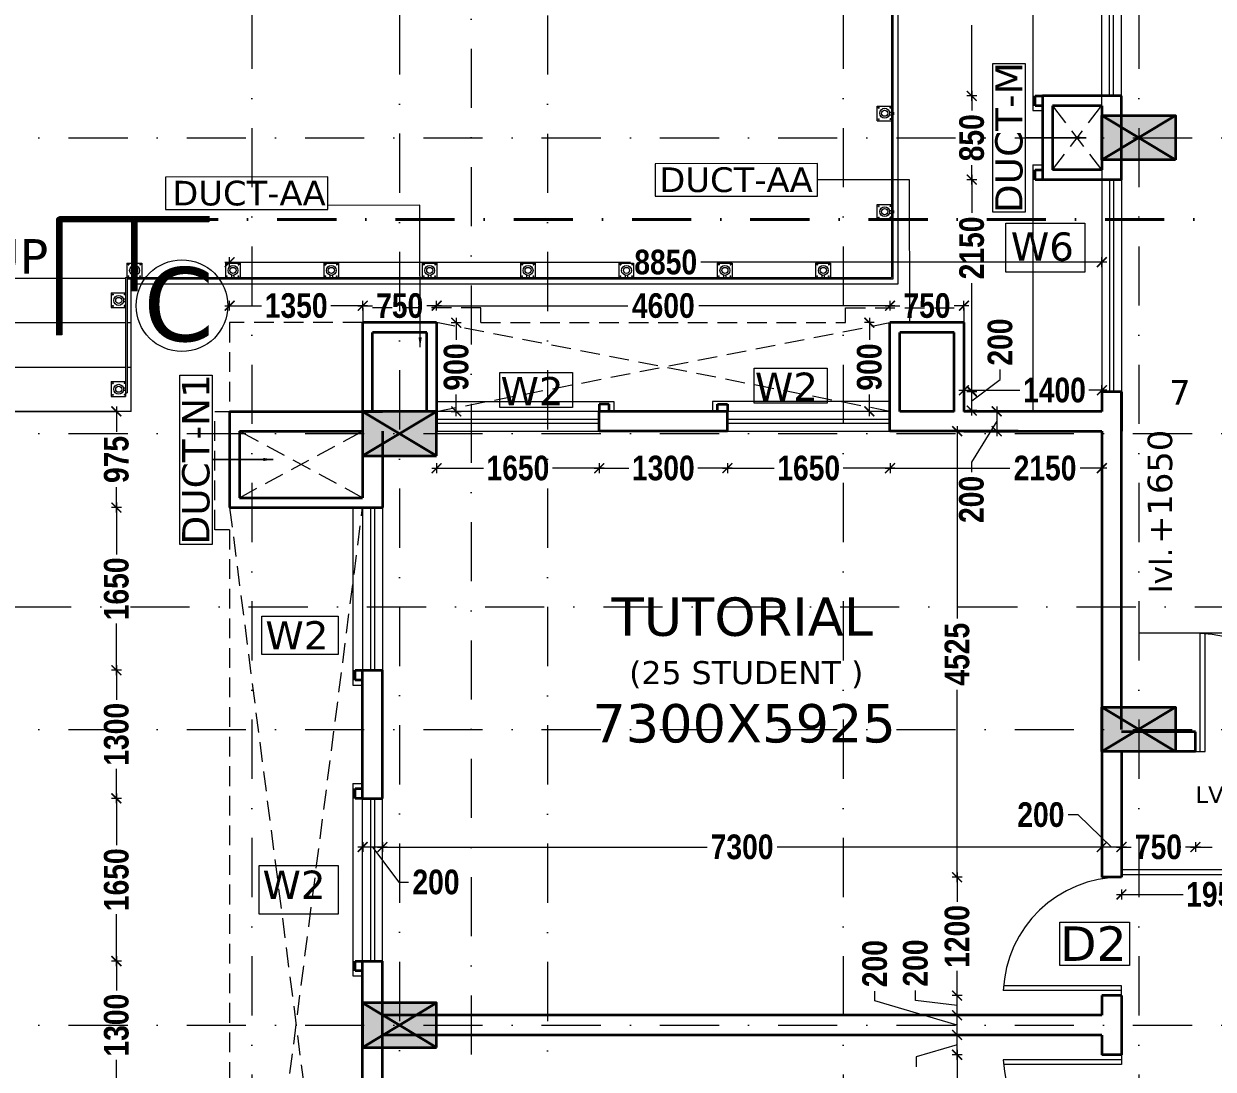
# Model space of a CAD drawing. Header units: millimetres. Extents: x -3092162 to 4513894, y -12317808 to 1849994.
# Drawn here: x -449828 to -437758, y -5850978 to -5840375 of the extents above; entities that cross this region are included whole.
import ezdxf

# ---------------------------------------------------------------- set-up
doc = ezdxf.new("R2010")
doc.units = ezdxf.units.MM
doc.header["$LTSCALE"] = 2
doc.header["$MEASUREMENT"] = 0
for name, pattern in [('DASHDOT', [1, 0.5, -0.25, 0, -0.25]), ('DASHED2', [0.375, 0.25, -0.125]), ('HIDDEN', [0.375, 0.25, -0.125])]:
    doc.linetypes.add(name, pattern=pattern)
for name, color, linetype, lineweight, true_color in [('AEROW', 7, 'Continuous', 15, 0x0d0d0d), ('DOT', 7, 'DASHED2', 0, 0x89067c), ('duct text', 7, 'Continuous', 5, 0x30182a)]:
    doc.layers.add(name, color=color, linetype=linetype, lineweight=lineweight, true_color=true_color)
for name, color, linetype, lineweight in [('coloumn', 10, 'Continuous', 35), ('D DIM', 250, 'Continuous', 9), ('D2', 10, 'Continuous', 5), ('DETAIL', 240, 'Continuous', 9), ('DIM', 27, 'Continuous', 5), ('DOOR', 27, 'Continuous', 5), ('DUCT', 37, 'Continuous', 35), ('glass', 5, 'Continuous', 15), ('GRID', 251, 'DASHDOT', 5), ('PROJ', 251, 'HIDDEN', 5), ('RAILING', 47, 'Continuous', 13), ('RAMP', 253, 'Continuous', 9), ('SILL', 74, 'Continuous', 9), ('STAIR', 252, 'Continuous', 9), ('Step', 251, 'Continuous', 9), ('TEXT', 7, 'Continuous', 13), ('VENTI', 162, 'Continuous', 5), ('W2', 162, 'Continuous', 5), ('W6', 162, 'Continuous', 5), ('WAll', 250, 'Continuous', 35), ('WIN', 5, 'Continuous', 15)]:
    doc.layers.add(name, color=color, linetype=linetype, lineweight=lineweight)
doc.styles.add('door', font='arial.ttf', dxfattribs={"height": 70})
doc.styles.add('INNER DIM', font='ARIALNB.TTF', dxfattribs={"height": 250})
doc.styles.add('style2', font='verdana.ttf')
doc.dimstyles.new('DOOR', dxfattribs={"dimtxt": 100, "dimasz": 100, "dimexe": 25, "dimexo": 50, "dimgap": 25, "dimtad": 0, "dimtih": 1, "dimtoh": 1, "dimdec": 0, "dimzin": 3, "dimdsep": 46, "dimtxsty": 'door', "dimblk": 'OBLIQUE', "dimcen": 200, "dimclrd": 256, "dimclre": 256, "dimclrt": 256, "dimadec": 0, "dimazin": 0, "dimtfac": 1, "dimtdec": 0, "dimtofl": 0, "dimtmove": 2, "dimatfit": 3, "dimfxl": 300, "dimfxlon": 1, "dimfrac": 1, "dimtolj": 1, "dimtzin": 0, "dimlwd": -1, "dimlwe": -1, "dimarcsym": 0})
doc.dimstyles.new('external final', dxfattribs={"dimscale": 0, "dimtxt": 250, "dimasz": 100, "dimexe": 50, "dimexo": 50, "dimgap": 50, "dimtad": 0, "dimdec": 0, "dimzin": 0, "dimdsep": 46, "dimtxsty": 'INNER DIM', "dimblk": 'ARCHTICK', "dimcen": 100, "dimdle": 50, "dimclrd": 256, "dimclre": 256, "dimclrt": 256, "dimadec": 0, "dimazin": 0, "dimtfac": 1, "dimtdec": 0, "dimtix": 1, "dimtmove": 1, "dimatfit": 3, "dimfxl": 50, "dimfxlon": 1, "dimtolj": 1, "dimtzin": 0, "dimlwd": -1, "dimlwe": -1, "dimarcsym": 1})

# ---------------------------------------------------------------- blocks, each defined once
blk = doc.blocks.new('_ArchTick')
at = {"color": 0, "linetype": 'ByBlock', "const_width": 0.15}
blk.add_lwpolyline([(-0.5, -0.5), (0.5, 0.5)], dxfattribs=at)
blk = doc.blocks.new('_Oblique')
at = {"color": 0, "linetype": 'ByBlock', "lineweight": -2}
blk.add_line((-0.5, -0.5), (0.5, 0.5), dxfattribs=at)

msp = doc.modelspace()

# ---------------------------------------------------------------- hatches: boundary and pattern name
at = {"layer": 'coloumn', "ltscale": 100}
for points in [[(-438139.7, -5841756.2), (-438139.7, -5841306.2), (-438889.7, -5841306.2), (-438889.7, -5841756.2)], [(-446389.7, -5844756.2), (-446389.7, -5844306.2), (-445639.7, -5844306.2), (-445639.7, -5844756.2)], [(-438139.7, -5847756.2), (-438139.7, -5847306.2), (-438889.7, -5847306.2), (-438889.7, -5847756.2)], [(-446389.7, -5850756.2), (-446389.7, -5850306.2), (-445639.7, -5850306.2), (-445639.7, -5850756.2)]]:
    msp.add_hatch(color=256, dxfattribs=at).paths.add_polyline_path(points)

# ---------------------------------------------------------------- linework, layer by layer
for p, q in [((-438889.7, -5841756.2), (-438889.7, -5841306.2)), ((-438889.7, -5841306.2), (-438139.7, -5841306.2)), ((-438139.7, -5841306.2), (-438139.7, -5841756.2)), ((-438139.7, -5841756.2), (-438889.7, -5841756.2)), ((-446389.7, -5844306.2), (-446389.7, -5844756.2)), ((-445639.7, -5844306.2), (-446389.7, -5844306.2)), ((-445639.7, -5844756.2), (-445639.7, -5844306.2)), ((-446389.7, -5844756.2), (-445639.7, -5844756.2)), ((-438889.7, -5847756.2), (-438889.7, -5847306.2)), ((-438889.7, -5847306.2), (-438139.7, -5847306.2)), ((-438139.7, -5847306.2), (-438139.7, -5847756.2)), ((-438139.7, -5847756.2), (-438889.7, -5847756.2)), ((-446389.7, -5850306.2), (-446389.7, -5850756.2)), ((-445639.7, -5850306.2), (-446389.7, -5850306.2)), ((-445639.7, -5850756.2), (-445639.7, -5850306.2)), ((-446389.7, -5850756.2), (-445639.7, -5850756.2))]:
    msp.add_line(p, q, dxfattribs=at)
for points in [[(-438139.7, -5841756.2), (-438889.7, -5841306.2), (-438139.7, -5841306.2), (-438889.7, -5841756.2)], [(-446389.7, -5844756.2), (-445639.7, -5844306.2), (-446389.7, -5844306.2), (-445639.7, -5844756.2)], [(-438139.7, -5847756.2), (-438889.7, -5847306.2), (-438139.7, -5847306.2), (-438889.7, -5847756.2)], [(-446389.7, -5850756.2), (-445639.7, -5850306.2), (-446389.7, -5850306.2), (-445639.7, -5850756.2)]]:
    msp.add_lwpolyline(points, dxfattribs=at)
at = {"layer": 'D DIM', "ltscale": 100}
for p, q in [((-440208.4, -5841156.2), (-440208.4, -5840389.2)), ((-440158.4, -5841106.2), (-440258.4, -5841106.2)), ((-440158.4, -5841106.2), (-440258.4, -5841106.2)), ((-440208.4, -5841056.2), (-440208.4, -5841255.2)), ((-440208.4, -5842006.2), (-440208.4, -5841807.2)), ((-440158.4, -5841956.2), (-440258.4, -5841956.2)), ((-440158.4, -5841956.2), (-440258.4, -5841956.2)), ((-440208.4, -5841906.2), (-440208.4, -5842290.6)), ((-447788.9, -5842793.1), (-443669.6, -5842793.1)), ((-447738.9, -5842843.1), (-447738.9, -5842743.1)), ((-438838.9, -5842793.1), (-442958.2, -5842793.1)), ((-438888.9, -5842843.1), (-438888.9, -5842743.1)), ((-440208.4, -5844156.2), (-440208.4, -5843006.6)), ((-447788.9, -5843234.2), (-447413.9, -5843234.2)), ((-447738.9, -5843284.2), (-447738.9, -5843184.2)), ((-446338.5, -5843234.2), (-446713.5, -5843234.2)), ((-446438.5, -5843234.2), (-446289.4, -5843234.2)), ((-446388.5, -5843284.2), (-446388.5, -5843184.2)), ((-446388.5, -5843284.2), (-446388.5, -5843184.2)), ((-445588.5, -5843234.2), (-445737.6, -5843234.2)), ((-445688.5, -5843234.2), (-443697.2, -5843234.2)), ((-445638.5, -5843284.2), (-445638.5, -5843184.2)), ((-445638.5, -5843284.2), (-445638.5, -5843184.2)), ((-440988, -5843234.2), (-442979.3, -5843234.2)), ((-441088, -5843234.2), (-440938.9, -5843234.2)), ((-441038, -5843284.2), (-441038, -5843184.2)), ((-441038, -5843284.2), (-441038, -5843184.2)), ((-440238, -5843234.2), (-440387.1, -5843234.2)), ((-440288, -5843284.2), (-440288, -5843184.2)), ((-445489.9, -5843406.2), (-445389.9, -5843406.2)), ((-445439.9, -5843356.2), (-445439.9, -5843578.8)), ((-441197.4, -5843406.2), (-441297.4, -5843406.2)), ((-441247.4, -5843356.2), (-441247.4, -5843578.8)), ((-439920.9, -5843981.5), (-439920.9, -5843881.5)), ((-440208.4, -5844198.3), (-439920.9, -5843981.5)), ((-440338, -5844091.4), (-439719.6, -5844091.4)), ((-440288, -5844091.4), (-440288, -5844041.4)), ((-440158.4, -5844098.3), (-440258.4, -5844098.3)), ((-440158.4, -5844106.2), (-440258.4, -5844106.2)), ((-440208.4, -5844348.3), (-440208.4, -5844048.3)), ((-438838.5, -5844091.4), (-439019.2, -5844091.4)), ((-438888.5, -5844091.4), (-438888.5, -5844041.4)), ((-445439.9, -5844356.2), (-445439.9, -5844133.6)), ((-441247.4, -5844356.2), (-441247.4, -5844133.6)), ((-448837.8, -5844306.2), (-448937.8, -5844306.2)), ((-448887.8, -5844256.2), (-448887.8, -5844513.7)), ((-445489.9, -5844306.2), (-445389.9, -5844306.2)), ((-441197.4, -5844306.2), (-441297.4, -5844306.2)), ((-440158.4, -5844298.3), (-440258.4, -5844298.3)), ((-439905.2, -5844306.2), (-440005.2, -5844306.2)), ((-439955.2, -5844256.2), (-439955.2, -5844556.2)), ((-440357.2, -5844456.2), (-440357.2, -5846407.1)), ((-439955.2, -5844406.2), (-440211.5, -5844820.9)), ((-440307.2, -5844506.2), (-440407.2, -5844506.2)), ((-439905.2, -5844506.2), (-440005.2, -5844506.2)), ((-445638.5, -5844831.9), (-445638.5, -5844931.9)), ((-443988.5, -5844831.9), (-443988.5, -5844931.9)), ((-443988.5, -5844831.9), (-443988.5, -5844931.9)), ((-442688, -5844831.9), (-442688, -5844931.9)), ((-442688, -5844831.9), (-442688, -5844931.9)), ((-441038, -5844831.9), (-441038, -5844931.9)), ((-441038, -5844831.9), (-441038, -5844931.9)), ((-440211.5, -5844820.9), (-440211.5, -5844920.9)), ((-438888.5, -5844831.9), (-438888.5, -5844931.9)), ((-445688.5, -5844881.9), (-445163.7, -5844881.9)), ((-443938.5, -5844881.9), (-444463.3, -5844881.9)), ((-444038.5, -5844881.9), (-443688.5, -5844881.9)), ((-442638, -5844881.9), (-442988, -5844881.9)), ((-442738, -5844881.9), (-442213.2, -5844881.9)), ((-440988, -5844881.9), (-441512.8, -5844881.9)), ((-441088, -5844881.9), (-439822.9, -5844881.9)), ((-438838.5, -5844881.9), (-439106.9, -5844881.9)), ((-448887.8, -5845331.2), (-448887.8, -5845073.7)), ((-448837.8, -5845281.2), (-448937.8, -5845281.2)), ((-448837.8, -5845281.2), (-448937.8, -5845281.2)), ((-448887.8, -5845231.2), (-448887.8, -5845756)), ((-448887.8, -5846981.2), (-448887.8, -5846456.4)), ((-448887.8, -5846881.2), (-448887.8, -5847231)), ((-448837.8, -5846931.2), (-448937.8, -5846931.2)), ((-448837.8, -5846931.2), (-448937.8, -5846931.2)), ((-440357.2, -5849081.2), (-440357.2, -5847130.3)), ((-448887.8, -5848281.2), (-448887.8, -5847931.4)), ((-448837.8, -5848231.2), (-448937.8, -5848231.2)), ((-448837.8, -5848231.2), (-448937.8, -5848231.2)), ((-448887.8, -5848181.2), (-448887.8, -5848706)), ((-439129.1, -5848397.2), (-439229.1, -5848397.2)), ((-438788.9, -5848724.3), (-439129.1, -5848397.2)), ((-446388.9, -5848674.3), (-446388.9, -5848774.3)), ((-446188.9, -5848674.3), (-446188.9, -5848774.3)), ((-446188.9, -5848674.3), (-446188.9, -5848774.3)), ((-438888.9, -5848674.3), (-438888.9, -5848774.3)), ((-438888.9, -5848674.3), (-438888.9, -5848774.3)), ((-438688.9, -5848674.3), (-438688.9, -5848774.3)), ((-438688.9, -5848674.3), (-438688.9, -5848774.3)), ((-437938.9, -5848674.3), (-437938.9, -5848774.3)), ((-437938.9, -5848674.3), (-437938.9, -5848774.3)), ((-446138.9, -5848724.3), (-446438.9, -5848724.3)), ((-446288.9, -5848724.3), (-446023.6, -5849080.5)), ((-446238.9, -5848724.3), (-442894.4, -5848724.3)), ((-438838.9, -5848724.3), (-442183.4, -5848724.3)), ((-438638.9, -5848724.3), (-438938.9, -5848724.3)), ((-438738.9, -5848724.3), (-438589.8, -5848724.3)), ((-437888.9, -5848724.3), (-438038, -5848724.3)), ((-437988.9, -5848724.3), (-437770.5, -5848724.3)), ((-446023.6, -5849080.5), (-445923.6, -5849080.5)), ((-440307.2, -5849031.2), (-440407.2, -5849031.2)), ((-440307.2, -5849031.2), (-440407.2, -5849031.2)), ((-440357.2, -5848981.2), (-440357.2, -5849281)), ((-438688.9, -5849155.4), (-438688.9, -5849255.4)), ((-438738.9, -5849205.4), (-438064.1, -5849205.4)), ((-448887.8, -5849931.2), (-448887.8, -5849406.4)), ((-448837.8, -5849881.2), (-448937.8, -5849881.2)), ((-448837.8, -5849881.2), (-448937.8, -5849881.2)), ((-448887.8, -5849831.2), (-448887.8, -5850181)), ((-440357.2, -5850281.2), (-440357.2, -5849981.4)), ((-441192.7, -5850285.3), (-441192.7, -5850185.3)), ((-440357.2, -5850531.2), (-441192.7, -5850285.3)), ((-440779.7, -5850279.5), (-440779.7, -5850179.5)), ((-440357.2, -5850331.2), (-440779.7, -5850279.5)), ((-440307.2, -5850231.2), (-440407.2, -5850231.2)), ((-440307.2, -5850231.2), (-440407.2, -5850231.2)), ((-440357.2, -5850481.2), (-440357.2, -5850181.2)), ((-440357.2, -5850681.2), (-440357.2, -5850381.2)), ((-440307.2, -5850431.2), (-440407.2, -5850431.2)), ((-440307.2, -5850431.2), (-440407.2, -5850431.2)), ((-440307.2, -5850631.2), (-440407.2, -5850631.2)), ((-440307.2, -5850631.2), (-440407.2, -5850631.2)), ((-440357.2, -5850881.2), (-440357.2, -5850581.2)), ((-440357.2, -5850731.2), (-440773.3, -5850852.3)), ((-448887.8, -5851231.2), (-448887.8, -5850881.4)), ((-440773.3, -5850852.3), (-440773.3, -5850952.3)), ((-440307.2, -5850831.2), (-440407.2, -5850831.2)), ((-440307.2, -5850831.2), (-440407.2, -5850831.2)), ((-440357.2, -5850781.2), (-440357.2, -5851081))]:
    msp.add_line(p, q, dxfattribs=at)
at = {"layer": 'D2'}
for p, q in [((-439316, -5849488.1), (-438608.2, -5849488.1)), ((-439316, -5849925.8), (-439316, -5849488.1)), ((-438608.2, -5849488.1), (-438608.2, -5849925.8)), ((-438608.2, -5849925.8), (-439316, -5849925.8))]:
    msp.add_line(p, q, dxfattribs=at)
at = {"layer": 'DETAIL', "color": 253, "lineweight": 5, "ltscale": 0.5}
for p, q in [((-441167.4, -5841359.2), (-441167.4, -5841209.2)), ((-441167.4, -5841209.2), (-441022.4, -5841209.2)), ((-441154.9, -5841222.2), (-441147.9, -5841222.2)), ((-441154.9, -5841229.2), (-441154.9, -5841222.2)), ((-441154.9, -5841229.2), (-441147.9, -5841229.2)), ((-441147.9, -5841229.2), (-441147.9, -5841222.2)), ((-441029.9, -5841222.2), (-441036.9, -5841222.2)), ((-441036.9, -5841229.2), (-441036.9, -5841222.2)), ((-441029.9, -5841229.2), (-441036.9, -5841229.2)), ((-441029.9, -5841229.2), (-441029.9, -5841222.2)), ((-441154.9, -5841339.2), (-441147.9, -5841339.2)), ((-441154.9, -5841346.2), (-441154.9, -5841339.2)), ((-441154.9, -5841346.2), (-441147.9, -5841346.2)), ((-441147.9, -5841346.2), (-441147.9, -5841339.2)), ((-441029.9, -5841339.2), (-441036.9, -5841339.2)), ((-441036.9, -5841346.2), (-441036.9, -5841339.2)), ((-441029.9, -5841346.2), (-441036.9, -5841346.2)), ((-441029.9, -5841346.2), (-441029.9, -5841339.2)), ((-441167.4, -5841359.2), (-441022.4, -5841359.2)), ((-441167.4, -5842357.5), (-441167.4, -5842207.5)), ((-441167.4, -5842207.5), (-441022.4, -5842207.5)), ((-441154.9, -5842220.5), (-441147.9, -5842220.5)), ((-441154.9, -5842227.5), (-441154.9, -5842220.5)), ((-441154.9, -5842227.5), (-441147.9, -5842227.5)), ((-441147.9, -5842227.5), (-441147.9, -5842220.5)), ((-441029.9, -5842220.5), (-441036.9, -5842220.5)), ((-441036.9, -5842227.5), (-441036.9, -5842220.5)), ((-441029.9, -5842227.5), (-441036.9, -5842227.5)), ((-441029.9, -5842227.5), (-441029.9, -5842220.5)), ((-441167.4, -5842357.5), (-441022.4, -5842357.5)), ((-441154.9, -5842337.5), (-441147.9, -5842337.5)), ((-441154.9, -5842344.5), (-441154.9, -5842337.5)), ((-441154.9, -5842344.5), (-441147.9, -5842344.5)), ((-441147.9, -5842344.5), (-441147.9, -5842337.5)), ((-441029.9, -5842337.5), (-441036.9, -5842337.5)), ((-441036.9, -5842344.5), (-441036.9, -5842337.5)), ((-441029.9, -5842344.5), (-441036.9, -5842344.5)), ((-441029.9, -5842344.5), (-441029.9, -5842337.5)), ((-448780.8, -5842801.6), (-448630.8, -5842801.6)), ((-448780.8, -5842801.6), (-448780.8, -5842946.6)), ((-448630.8, -5842801.6), (-448630.8, -5842946.6)), ((-447782.5, -5842801.6), (-447632.5, -5842801.6)), ((-447782.5, -5842801.6), (-447782.5, -5842946.6)), ((-447632.5, -5842801.6), (-447632.5, -5842946.6)), ((-446784.2, -5842801.6), (-446634.2, -5842801.6)), ((-446784.2, -5842801.6), (-446784.2, -5842946.6)), ((-446634.2, -5842801.6), (-446634.2, -5842946.6)), ((-445785.9, -5842801.6), (-445635.9, -5842801.6)), ((-445785.9, -5842801.6), (-445785.9, -5842946.6)), ((-445635.9, -5842801.6), (-445635.9, -5842946.6)), ((-444787.6, -5842801.6), (-444637.6, -5842801.6)), ((-444787.6, -5842801.6), (-444787.6, -5842946.6)), ((-444637.6, -5842801.6), (-444637.6, -5842946.6)), ((-443789.2, -5842801.6), (-443639.2, -5842801.6)), ((-443789.2, -5842801.6), (-443789.2, -5842946.6)), ((-443639.2, -5842801.6), (-443639.2, -5842946.6)), ((-442790.9, -5842801.6), (-442640.9, -5842801.6)), ((-442790.9, -5842801.6), (-442790.9, -5842946.6)), ((-442640.9, -5842801.6), (-442640.9, -5842946.6)), ((-441792.6, -5842801.6), (-441642.6, -5842801.6)), ((-441792.6, -5842801.6), (-441792.6, -5842946.6)), ((-441642.6, -5842801.6), (-441642.6, -5842946.6)), ((-448767.8, -5842814.1), (-448767.8, -5842821.1)), ((-448767.8, -5842814.1), (-448760.8, -5842814.1)), ((-448767.8, -5842821.1), (-448760.8, -5842821.1)), ((-448760.8, -5842814.1), (-448760.8, -5842821.1)), ((-448650.8, -5842814.1), (-448650.8, -5842821.1)), ((-448650.8, -5842814.1), (-448643.8, -5842814.1)), ((-448650.8, -5842821.1), (-448643.8, -5842821.1)), ((-448643.8, -5842814.1), (-448643.8, -5842821.1)), ((-447769.5, -5842814.1), (-447769.5, -5842821.1)), ((-447769.5, -5842814.1), (-447762.5, -5842814.1)), ((-447769.5, -5842821.1), (-447762.5, -5842821.1)), ((-447762.5, -5842814.1), (-447762.5, -5842821.1)), ((-447652.5, -5842814.1), (-447652.5, -5842821.1)), ((-447652.5, -5842814.1), (-447645.5, -5842814.1)), ((-447652.5, -5842821.1), (-447645.5, -5842821.1)), ((-447645.5, -5842814.1), (-447645.5, -5842821.1)), ((-446771.2, -5842814.1), (-446771.2, -5842821.1)), ((-446771.2, -5842814.1), (-446764.2, -5842814.1)), ((-446771.2, -5842821.1), (-446764.2, -5842821.1)), ((-446764.2, -5842814.1), (-446764.2, -5842821.1)), ((-446654.2, -5842814.1), (-446654.2, -5842821.1)), ((-446654.2, -5842814.1), (-446647.2, -5842814.1)), ((-446654.2, -5842821.1), (-446647.2, -5842821.1)), ((-446647.2, -5842814.1), (-446647.2, -5842821.1)), ((-445772.9, -5842814.1), (-445772.9, -5842821.1)), ((-445772.9, -5842814.1), (-445765.9, -5842814.1)), ((-445772.9, -5842821.1), (-445765.9, -5842821.1)), ((-445765.9, -5842814.1), (-445765.9, -5842821.1)), ((-445655.9, -5842814.1), (-445655.9, -5842821.1)), ((-445655.9, -5842814.1), (-445648.9, -5842814.1)), ((-445655.9, -5842821.1), (-445648.9, -5842821.1)), ((-445648.9, -5842814.1), (-445648.9, -5842821.1)), ((-444774.6, -5842814.1), (-444774.6, -5842821.1)), ((-444774.6, -5842814.1), (-444767.6, -5842814.1)), ((-444774.6, -5842821.1), (-444767.6, -5842821.1)), ((-444767.6, -5842814.1), (-444767.6, -5842821.1)), ((-444657.6, -5842814.1), (-444657.6, -5842821.1)), ((-444657.6, -5842814.1), (-444650.6, -5842814.1)), ((-444657.6, -5842821.1), (-444650.6, -5842821.1)), ((-444650.6, -5842814.1), (-444650.6, -5842821.1)), ((-443776.2, -5842814.1), (-443776.2, -5842821.1)), ((-443776.2, -5842814.1), (-443769.2, -5842814.1)), ((-443776.2, -5842821.1), (-443769.2, -5842821.1)), ((-443769.2, -5842814.1), (-443769.2, -5842821.1)), ((-443659.2, -5842814.1), (-443659.2, -5842821.1)), ((-443659.2, -5842814.1), (-443652.2, -5842814.1)), ((-443659.2, -5842821.1), (-443652.2, -5842821.1)), ((-443652.2, -5842814.1), (-443652.2, -5842821.1)), ((-442777.9, -5842814.1), (-442777.9, -5842821.1)), ((-442777.9, -5842814.1), (-442770.9, -5842814.1)), ((-442777.9, -5842821.1), (-442770.9, -5842821.1)), ((-442770.9, -5842814.1), (-442770.9, -5842821.1)), ((-442660.9, -5842814.1), (-442660.9, -5842821.1)), ((-442660.9, -5842814.1), (-442653.9, -5842814.1)), ((-442660.9, -5842821.1), (-442653.9, -5842821.1)), ((-442653.9, -5842814.1), (-442653.9, -5842821.1)), ((-441779.6, -5842814.1), (-441779.6, -5842821.1)), ((-441779.6, -5842814.1), (-441772.6, -5842814.1)), ((-441779.6, -5842821.1), (-441772.6, -5842821.1)), ((-441772.6, -5842814.1), (-441772.6, -5842821.1)), ((-441662.6, -5842814.1), (-441662.6, -5842821.1)), ((-441662.6, -5842814.1), (-441655.6, -5842814.1)), ((-441662.6, -5842821.1), (-441655.6, -5842821.1)), ((-441655.6, -5842814.1), (-441655.6, -5842821.1)), ((-448767.8, -5842939.1), (-448767.8, -5842932.1)), ((-448767.8, -5842932.1), (-448760.8, -5842932.1)), ((-448767.8, -5842939.1), (-448760.8, -5842939.1)), ((-448760.8, -5842939.1), (-448760.8, -5842932.1)), ((-448650.8, -5842939.1), (-448650.8, -5842932.1)), ((-448650.8, -5842932.1), (-448643.8, -5842932.1)), ((-448650.8, -5842939.1), (-448643.8, -5842939.1)), ((-448643.8, -5842939.1), (-448643.8, -5842932.1)), ((-447769.5, -5842939.1), (-447769.5, -5842932.1)), ((-447769.5, -5842932.1), (-447762.5, -5842932.1)), ((-447769.5, -5842939.1), (-447762.5, -5842939.1)), ((-447762.5, -5842939.1), (-447762.5, -5842932.1)), ((-447652.5, -5842939.1), (-447652.5, -5842932.1)), ((-447652.5, -5842932.1), (-447645.5, -5842932.1)), ((-447652.5, -5842939.1), (-447645.5, -5842939.1)), ((-447645.5, -5842939.1), (-447645.5, -5842932.1)), ((-446771.2, -5842939.1), (-446771.2, -5842932.1)), ((-446771.2, -5842932.1), (-446764.2, -5842932.1)), ((-446771.2, -5842939.1), (-446764.2, -5842939.1)), ((-446764.2, -5842939.1), (-446764.2, -5842932.1)), ((-446654.2, -5842939.1), (-446654.2, -5842932.1)), ((-446654.2, -5842932.1), (-446647.2, -5842932.1)), ((-446654.2, -5842939.1), (-446647.2, -5842939.1)), ((-446647.2, -5842939.1), (-446647.2, -5842932.1)), ((-445772.9, -5842939.1), (-445772.9, -5842932.1)), ((-445772.9, -5842932.1), (-445765.9, -5842932.1)), ((-445772.9, -5842939.1), (-445765.9, -5842939.1)), ((-445765.9, -5842939.1), (-445765.9, -5842932.1)), ((-445655.9, -5842939.1), (-445655.9, -5842932.1)), ((-445655.9, -5842932.1), (-445648.9, -5842932.1)), ((-445655.9, -5842939.1), (-445648.9, -5842939.1)), ((-445648.9, -5842939.1), (-445648.9, -5842932.1)), ((-444774.6, -5842939.1), (-444774.6, -5842932.1)), ((-444774.6, -5842932.1), (-444767.6, -5842932.1)), ((-444774.6, -5842939.1), (-444767.6, -5842939.1)), ((-444767.6, -5842939.1), (-444767.6, -5842932.1)), ((-444657.6, -5842939.1), (-444657.6, -5842932.1)), ((-444657.6, -5842932.1), (-444650.6, -5842932.1)), ((-444657.6, -5842939.1), (-444650.6, -5842939.1)), ((-444650.6, -5842939.1), (-444650.6, -5842932.1)), ((-443776.2, -5842939.1), (-443776.2, -5842932.1)), ((-443776.2, -5842932.1), (-443769.2, -5842932.1)), ((-443776.2, -5842939.1), (-443769.2, -5842939.1)), ((-443769.2, -5842939.1), (-443769.2, -5842932.1)), ((-443659.2, -5842939.1), (-443659.2, -5842932.1)), ((-443659.2, -5842932.1), (-443652.2, -5842932.1)), ((-443659.2, -5842939.1), (-443652.2, -5842939.1)), ((-443652.2, -5842939.1), (-443652.2, -5842932.1)), ((-442777.9, -5842939.1), (-442777.9, -5842932.1)), ((-442777.9, -5842932.1), (-442770.9, -5842932.1)), ((-442777.9, -5842939.1), (-442770.9, -5842939.1)), ((-442770.9, -5842939.1), (-442770.9, -5842932.1)), ((-442660.9, -5842939.1), (-442660.9, -5842932.1)), ((-442660.9, -5842932.1), (-442653.9, -5842932.1)), ((-442660.9, -5842939.1), (-442653.9, -5842939.1)), ((-442653.9, -5842939.1), (-442653.9, -5842932.1)), ((-441779.6, -5842939.1), (-441779.6, -5842932.1)), ((-441779.6, -5842932.1), (-441772.6, -5842932.1)), ((-441779.6, -5842939.1), (-441772.6, -5842939.1)), ((-441772.6, -5842939.1), (-441772.6, -5842932.1)), ((-441662.6, -5842939.1), (-441662.6, -5842932.1)), ((-441662.6, -5842932.1), (-441655.6, -5842932.1)), ((-441662.6, -5842939.1), (-441655.6, -5842939.1)), ((-441655.6, -5842939.1), (-441655.6, -5842932.1)), ((-448939.3, -5843103.7), (-448939.3, -5843253.7)), ((-448939.3, -5843103.7), (-448794.3, -5843103.7)), ((-448926.8, -5843116.7), (-448919.8, -5843116.7)), ((-448926.8, -5843116.7), (-448926.8, -5843123.7)), ((-448926.8, -5843123.7), (-448919.8, -5843123.7)), ((-448919.8, -5843116.7), (-448919.8, -5843123.7)), ((-448801.8, -5843116.7), (-448808.8, -5843116.7)), ((-448808.8, -5843116.7), (-448808.8, -5843123.7)), ((-448801.8, -5843123.7), (-448808.8, -5843123.7)), ((-448801.8, -5843116.7), (-448801.8, -5843123.7)), ((-448939.3, -5843253.7), (-448794.3, -5843253.7)), ((-448926.8, -5843233.7), (-448919.8, -5843233.7)), ((-448926.8, -5843233.7), (-448926.8, -5843240.7)), ((-448926.8, -5843240.7), (-448919.8, -5843240.7)), ((-448919.8, -5843233.7), (-448919.8, -5843240.7)), ((-448801.8, -5843233.7), (-448808.8, -5843233.7)), ((-448808.8, -5843233.7), (-448808.8, -5843240.7)), ((-448801.8, -5843240.7), (-448808.8, -5843240.7)), ((-448801.8, -5843233.7), (-448801.8, -5843240.7)), ((-448939.3, -5844003.7), (-448939.3, -5844153.7)), ((-448939.3, -5844003.7), (-448794.3, -5844003.7)), ((-448926.8, -5844016.7), (-448919.8, -5844016.7)), ((-448926.8, -5844016.7), (-448926.8, -5844023.7)), ((-448926.8, -5844023.7), (-448919.8, -5844023.7)), ((-448919.8, -5844016.7), (-448919.8, -5844023.7)), ((-448801.8, -5844016.7), (-448808.8, -5844016.7)), ((-448808.8, -5844016.7), (-448808.8, -5844023.7)), ((-448801.8, -5844023.7), (-448808.8, -5844023.7)), ((-448801.8, -5844016.7), (-448801.8, -5844023.7)), ((-448794.3, -5844116.9), (-448794.3, -5844153.7)), ((-448939.3, -5844153.7), (-448794.3, -5844153.7)), ((-448926.8, -5844133.7), (-448919.8, -5844133.7)), ((-448926.8, -5844133.7), (-448926.8, -5844140.7)), ((-448926.8, -5844140.7), (-448919.8, -5844140.7)), ((-448919.8, -5844133.7), (-448919.8, -5844140.7)), ((-448801.8, -5844133.7), (-448808.8, -5844133.7)), ((-448808.8, -5844133.7), (-448808.8, -5844140.7)), ((-448801.8, -5844140.7), (-448808.8, -5844140.7)), ((-448801.8, -5844133.7), (-448801.8, -5844140.7))]:
    msp.add_line(p, q, dxfattribs=at)
at = {"layer": 'DIM', "lineweight": 80, "ltscale": 100}
for points in [[(-447949.7, -5842359.1), (-449471.7, -5842359.1), (-449471.7, -5843532.1)], [(-447943.8, -5842356.4), (-449465.8, -5842356.4), (-449465.8, -5843529.4)], [(-448710.7, -5842359.1), (-448710.7, -5843086.6)], [(-448704.8, -5842356.4), (-448704.8, -5843083.9)]]:
    msp.add_lwpolyline(points, dxfattribs=at)
at = {"layer": 'DIM', "ltscale": 100}
msp.add_circle((-448222.8, -5843233.9), 464.9, dxfattribs=at)
at = {"layer": 'DOOR', "ltscale": 0.1}
for p, q in [((-437889.3, -5847756.2), (-437889.3, -5846557.2)), ((-437839.3, -5847756.2), (-437839.3, -5846560.4)), ((-437939.3, -5847756.2), (-437839.3, -5847756.2)), ((-438689.3, -5850131.2), (-439885.1, -5850131.2)), ((-438689.3, -5850231.2), (-438689.3, -5850131.2)), ((-438689.3, -5850181.2), (-439888.3, -5850181.2)), ((-438689.3, -5850881.2), (-439888.3, -5850881.2)), ((-438689.3, -5850831.2), (-438689.3, -5850931.2)), ((-438689.3, -5850931.2), (-439885.1, -5850931.2))]:
    msp.add_line(p, q, dxfattribs=at)
for centre, start, end in [((-437939.3, -5847756.2), 0, 87.61198), ((-438689.3, -5850231.2), 90, 177.61198), ((-438689.3, -5850831.2), 182.38802, 270)]:
    msp.add_arc(centre, 1200, start, end, dxfattribs=at)
at = {"layer": 'DOT', "ltscale": 400}
for p, q in [((-439389.3, -5841856.2), (-438889.3, -5841206.2)), ((-438889.3, -5841856.2), (-439389.3, -5841206.2)), ((-445189.1, -5843256.2), (-446388.9, -5843256.2)), ((-446388.9, -5843256.2), (-446388.9, -5843406.2)), ((-445189.1, -5843406.2), (-445189.1, -5843256.2)), ((-441488.2, -5843256.2), (-440288.4, -5843256.2)), ((-441488.2, -5843406.2), (-441488.2, -5843256.2)), ((-440288.4, -5843256.2), (-440288.4, -5843406.2)), ((-447739.3, -5843406.2), (-447740.1, -5844306.2)), ((-446390.1, -5843406.2), (-447739.3, -5843406.2)), ((-441038.4, -5844306.2), (-445638.9, -5843406.2)), ((-445638.9, -5844306.2), (-441038.4, -5843406.2)), ((-445189.1, -5843406.2), (-441488.2, -5843406.2)), ((-447889.3, -5845506), (-447889.3, -5844306.2)), ((-447889.3, -5844306.2), (-447739.3, -5844306.2)), ((-447639.3, -5845181.2), (-446389.3, -5844506.2)), ((-446389.3, -5845181.2), (-447639.3, -5844506.2)), ((-447739.3, -5855781.2), (-446389.3, -5845281.2)), ((-447739.3, -5845281.2), (-446389.3, -5855781.2)), ((-447739.3, -5845506), (-447889.3, -5845506)), ((-447739.3, -5845506), (-447739.3, -5855556.4))]:
    msp.add_line(p, q, dxfattribs=at)
at = {"layer": 'DUCT', "ltscale": 100}
for p, q in [((-439564.3, -5841206.2), (-439564.3, -5841106.2)), ((-439564.3, -5841106.2), (-439489.3, -5841106.2)), ((-439489.3, -5841106.2), (-439489.3, -5841956.2)), ((-438689.3, -5841106.2), (-439489.3, -5841106.2)), ((-438689.3, -5841106.2), (-438889.3, -5841106.2)), ((-438689.3, -5841956.2), (-438689.3, -5841106.2)), ((-439489.3, -5841206.2), (-439564.3, -5841206.2)), ((-439389.3, -5841206.2), (-439389.3, -5841856.2)), ((-438889.3, -5841206.2), (-439389.3, -5841206.2)), ((-438889.3, -5841206.2), (-438889.3, -5841856.2)), ((-439564.3, -5841956.2), (-439564.3, -5841856.2)), ((-439564.3, -5841856.2), (-439489.3, -5841856.2)), ((-439489.3, -5841956.2), (-439564.3, -5841956.2)), ((-438889.3, -5841956.2), (-439489.3, -5841956.2)), ((-438889.3, -5841856.2), (-439389.3, -5841856.2)), ((-438689.3, -5841956.2), (-438889.3, -5841956.2)), ((-446388.9, -5844306.2), (-446388.9, -5843406.2)), ((-445638.9, -5843406.2), (-446388.9, -5843406.2)), ((-445638.9, -5843406.2), (-445638.9, -5844506.2)), ((-440288.4, -5843406.2), (-441038.4, -5843406.2)), ((-441038.4, -5844306.2), (-441038.4, -5843406.2)), ((-440288.4, -5843406.2), (-440288.4, -5844306.2)), ((-446288.9, -5844306.2), (-446288.9, -5843506.2)), ((-445738.9, -5843506.2), (-446288.9, -5843506.2)), ((-445738.9, -5844306.2), (-445738.9, -5843506.2)), ((-440388.4, -5843506.2), (-440938.4, -5843506.2)), ((-440938.4, -5844306.2), (-440938.4, -5843506.2)), ((-440388.4, -5844306.2), (-440388.4, -5843506.2)), ((-438689.3, -5844106.2), (-438889.3, -5844106.2)), ((-438689.3, -5844106.2), (-438889.3, -5844106.2)), ((-438689.3, -5844106.2), (-438689.3, -5844506.2)), ((-443888.9, -5844231.2), (-443989.3, -5844231.2)), ((-443989.3, -5844231.2), (-443989.3, -5844306.2)), ((-443888.9, -5844306.2), (-443888.9, -5844231.2)), ((-442788.4, -5844306.2), (-442788.4, -5844231.2)), ((-442788.4, -5844231.2), (-442688, -5844231.2)), ((-442688, -5844231.2), (-442688, -5844306.2)), ((-447739.3, -5844306.2), (-446189.3, -5844306.2)), ((-447739.3, -5844306.2), (-447739.3, -5845281.2)), ((-442688.4, -5844306.2), (-443988.9, -5844306.2)), ((-443988.9, -5844506.2), (-443988.9, -5844306.2)), ((-442688.4, -5844506.2), (-442688.4, -5844306.2)), ((-441038.4, -5844506.2), (-441038.4, -5844306.2)), ((-440388.4, -5844306.2), (-440938.4, -5844306.2)), ((-440388.4, -5844306.2), (-440938.4, -5844306.2)), ((-438888.9, -5844306.2), (-440288.4, -5844306.2)), ((-447639.3, -5844506.2), (-446389.3, -5844506.2)), ((-447639.3, -5844506.2), (-446989.3, -5844506.2)), ((-447639.3, -5844506.2), (-447639.3, -5845181.2)), ((-446389.3, -5844506.2), (-446389.3, -5845181.2)), ((-446189.3, -5844506.2), (-446189.3, -5845281.2)), ((-446189.3, -5844506.2), (-446189.3, -5845256.2)), ((-442688.4, -5844506.2), (-443988.9, -5844506.2)), ((-439738.4, -5844506.2), (-441038.4, -5844506.2)), ((-440288.4, -5844506.2), (-438888.9, -5844506.2)), ((-447639.3, -5845181.2), (-446389.3, -5845181.2)), ((-447739.3, -5845281.2), (-446189.3, -5845281.2)), ((-446464.3, -5847031.3), (-446464.3, -5846930.9)), ((-446464.3, -5846930.9), (-446389.3, -5846930.9)), ((-446389.3, -5846931.2), (-446189.3, -5846931.2)), ((-446389.3, -5848231.2), (-446389.3, -5846931.2)), ((-446189.3, -5848231.2), (-446189.3, -5846931.2)), ((-446389.3, -5847031.3), (-446464.3, -5847031.3)), ((-446464.3, -5848230.9), (-446464.3, -5848130.9)), ((-446464.3, -5848130.9), (-446389.3, -5848130.9)), ((-446389.3, -5848230.9), (-446464.3, -5848230.9)), ((-446389.3, -5848231.2), (-446189.3, -5848231.2)), ((-446464.3, -5849981.2), (-446464.3, -5849881.2)), ((-446464.3, -5849881.2), (-446389.3, -5849881.2)), ((-446389.3, -5849881.2), (-446189.3, -5849881.2)), ((-446389.3, -5851181.2), (-446389.3, -5849881.2)), ((-446189.3, -5851181.2), (-446189.3, -5849881.2)), ((-446389.3, -5849981.2), (-446464.3, -5849981.2))]:
    msp.add_line(p, q, dxfattribs=at)
at = {"layer": 'duct text', "ltscale": 0.1}
for points in [[(-439994.5, -5842285.4), (-439994.5, -5840777), (-439665.4, -5840777), (-439665.4, -5842285.4)], [(-441775.2, -5841792.8), (-443420.1, -5841794.9), (-443419.8, -5842124), (-441774.9, -5842121.9)], [(-446743.3, -5841928.3), (-448389.7, -5841930.4), (-448389.3, -5842259.5), (-446743, -5842257.4)], [(-448244.5, -5845654.5), (-448244.5, -5843939.9), (-447915.4, -5843939.9), (-447915.4, -5845654.5)]]:
    msp.add_lwpolyline(points, close=True, dxfattribs=at)
at = {"layer": 'glass', "ltscale": 100}
for p, q in [((-438809.3, -5841106.2), (-438809.3, -5838956.2)), ((-438769.3, -5841106.2), (-438769.3, -5838956.2)), ((-438809.3, -5841956.2), (-438809.3, -5844106.2)), ((-438769.3, -5841956.2), (-438769.3, -5844106.2)), ((-445638.9, -5844386.2), (-443988.9, -5844386.2)), ((-445638.9, -5844426.2), (-443988.9, -5844426.2)), ((-442688.4, -5844386.2), (-441038.4, -5844386.2)), ((-442688.4, -5844426.2), (-441038.4, -5844426.2)), ((-446309.3, -5848231.2), (-446309.3, -5849881.2)), ((-446269.3, -5848231.2), (-446269.3, -5849881.2))]:
    msp.add_line(p, q, dxfattribs=at)
at = {"layer": 'GRID', "color": 5, "ltscale": 600}
for p, q in [((-445289.4, -5805825.2), (-445289.4, -5894627.3)), ((-446014.3, -5806686), (-446014.3, -5893766.5)), ((-444514.3, -5806686.5), (-444514.3, -5893766)), ((-447514.7, -5807829.3), (-447514.7, -5892623.2)), ((-441514.3, -5807829.3), (-441514.3, -5892623.2)), ((-438514.3, -5807829.3), (-438514.3, -5892623.2))]:
    msp.add_line(p, q, dxfattribs=at)
at = {"layer": 'GRID', "color": 6, "ltscale": 600}
for p, q in [((-460174.2, -5841531.2), (-367334.7, -5841531.2)), ((-460174.2, -5844531.2), (-367334.7, -5844531.2)), ((-461947.1, -5846288.6), (-365562.3, -5846288.6)), ((-460174.2, -5847531.2), (-367334.7, -5847531.2)), ((-460174.2, -5850531.2), (-367334.7, -5850531.2))]:
    msp.add_line(p, q, dxfattribs=at)
at = {"layer": 'PROJ', "linetype": 'DASHDOT', "lineweight": 40, "ltscale": 600}
msp.add_line((-384250.7, -5842359.1), (-447949.7, -5842359.1), dxfattribs=at)
at = {"layer": 'RAILING', "ltscale": 100}
for p, q in [((-441022.4, -5835806.2), (-441022.4, -5842946.6)), ((-448794.3, -5842946.6), (-448794.3, -5844003.7)), ((-448794.3, -5842946.6), (-441022.4, -5842946.6)), ((-448778.3, -5842962.6), (-448778.3, -5844116.9)), ((-448778.3, -5842962.6), (-441006.4, -5842962.6)), ((-448794.3, -5844003.7), (-448794.3, -5844116.9)), ((-448794.3, -5844116.9), (-448778.3, -5844116.9)), ((-434489.3, -5848956.2), (-438689.3, -5848956.2)), ((-434489.3, -5849006.2), (-438689.3, -5849006.2))]:
    msp.add_line(p, q, dxfattribs=at)
at = {"layer": 'RAILING', "ltscale": 0.5}
for p, q in [((-441039.4, -5841271.7), (-441022.4, -5841271.7)), ((-441039.4, -5841296.7), (-441022.4, -5841296.7)), ((-441006.4, -5841271.7), (-441002.4, -5841271.7)), ((-441006.4, -5841296.7), (-441002.4, -5841296.7)), ((-441002.4, -5841271.7), (-441002.4, -5841296.7)), ((-441039.4, -5842270), (-441022.4, -5842270)), ((-441039.4, -5842295), (-441022.4, -5842295)), ((-441006.4, -5842270), (-441002.4, -5842270)), ((-441006.4, -5842295), (-441002.4, -5842295)), ((-441002.4, -5842270), (-441002.4, -5842295)), ((-448718.3, -5842929.6), (-448718.3, -5842946.6)), ((-448718.3, -5842962.6), (-448718.3, -5842966.6)), ((-448693.3, -5842966.6), (-448718.3, -5842966.6)), ((-448693.3, -5842929.6), (-448693.3, -5842946.6)), ((-448693.3, -5842962.6), (-448693.3, -5842966.6)), ((-447720, -5842929.6), (-447720, -5842946.6)), ((-447720, -5842962.6), (-447720, -5842966.6)), ((-447695, -5842966.6), (-447720, -5842966.6)), ((-447695, -5842929.6), (-447695, -5842946.6)), ((-447695, -5842962.6), (-447695, -5842966.6)), ((-446721.7, -5842929.6), (-446721.7, -5842946.6)), ((-446721.7, -5842962.6), (-446721.7, -5842966.6)), ((-446696.7, -5842966.6), (-446721.7, -5842966.6)), ((-446696.7, -5842929.6), (-446696.7, -5842946.6)), ((-446696.7, -5842962.6), (-446696.7, -5842966.6)), ((-445723.4, -5842929.6), (-445723.4, -5842946.6)), ((-445723.4, -5842962.6), (-445723.4, -5842966.6)), ((-445698.4, -5842966.6), (-445723.4, -5842966.6)), ((-445698.4, -5842929.6), (-445698.4, -5842946.6)), ((-445698.4, -5842962.6), (-445698.4, -5842966.6)), ((-444725.1, -5842929.6), (-444725.1, -5842946.6)), ((-444725.1, -5842962.6), (-444725.1, -5842966.6)), ((-444700.1, -5842966.6), (-444725.1, -5842966.6)), ((-444700.1, -5842929.6), (-444700.1, -5842946.6)), ((-444700.1, -5842962.6), (-444700.1, -5842966.6)), ((-443726.7, -5842929.6), (-443726.7, -5842946.6)), ((-443726.7, -5842962.6), (-443726.7, -5842966.6)), ((-443701.7, -5842966.6), (-443726.7, -5842966.6)), ((-443701.7, -5842929.6), (-443701.7, -5842946.6)), ((-443701.7, -5842962.6), (-443701.7, -5842966.6)), ((-442728.4, -5842929.6), (-442728.4, -5842946.6)), ((-442728.4, -5842962.6), (-442728.4, -5842966.6)), ((-442703.4, -5842966.6), (-442728.4, -5842966.6)), ((-442703.4, -5842929.6), (-442703.4, -5842946.6)), ((-442703.4, -5842962.6), (-442703.4, -5842966.6)), ((-441730.1, -5842929.6), (-441730.1, -5842946.6)), ((-441730.1, -5842962.6), (-441730.1, -5842966.6)), ((-441705.1, -5842966.6), (-441730.1, -5842966.6)), ((-441705.1, -5842929.6), (-441705.1, -5842946.6)), ((-441705.1, -5842962.6), (-441705.1, -5842966.6)), ((-448811.3, -5843166.2), (-448794.3, -5843166.2)), ((-448778.3, -5843166.2), (-448774.3, -5843166.2)), ((-448774.3, -5843191.2), (-448774.3, -5843166.2)), ((-448811.3, -5843191.2), (-448794.3, -5843191.2)), ((-448778.3, -5843191.2), (-448774.3, -5843191.2)), ((-448811.3, -5844066.2), (-448794.3, -5844066.2)), ((-448811.3, -5844091.2), (-448794.3, -5844091.2)), ((-448778.3, -5844066.2), (-448774.3, -5844066.2)), ((-448778.3, -5844091.2), (-448774.3, -5844091.2)), ((-448774.3, -5844091.2), (-448774.3, -5844066.2))]:
    msp.add_line(p, q, dxfattribs=at)
for centre, radius in [((-441092.4, -5841281.7), 50), ((-441092.4, -5841281.7), 31), ((-441092.4, -5842280), 50), ((-441092.4, -5842280), 31), ((-448703.3, -5842876.6), 50), ((-448703.3, -5842876.6), 31), ((-447705, -5842876.6), 50), ((-447705, -5842876.6), 31), ((-446706.7, -5842876.6), 50), ((-446706.7, -5842876.6), 31), ((-445708.4, -5842876.6), 50), ((-445708.4, -5842876.6), 31), ((-444710.1, -5842876.6), 50), ((-444710.1, -5842876.6), 31), ((-443711.7, -5842876.6), 50), ((-443711.7, -5842876.6), 31), ((-442713.4, -5842876.6), 50), ((-442713.4, -5842876.6), 31), ((-441715.1, -5842876.6), 50), ((-441715.1, -5842876.6), 31), ((-448864.3, -5843181.2), 50), ((-448864.3, -5843181.2), 31), ((-448864.3, -5844081.2), 50), ((-448864.3, -5844081.2), 31)]:
    msp.add_circle(centre, radius, dxfattribs=at)
for centre, start, end in [((-441039.4, -5841284.2), 246.47811, 270), ((-441039.4, -5841284.2), 90, 108.12063), ((-441039.4, -5842282.5), 246.47811, 270), ((-441039.4, -5842282.5), 90, 108.12063), ((-448705.8, -5842929.6), 156.47811, 180), ((-448705.8, -5842929.6), 0, 18.12063), ((-447707.5, -5842929.6), 156.47811, 180), ((-447707.5, -5842929.6), 0, 18.12063), ((-446709.2, -5842929.6), 156.47811, 180), ((-446709.2, -5842929.6), 0, 18.12063), ((-445710.9, -5842929.6), 156.47811, 180), ((-445710.9, -5842929.6), 0, 18.12063), ((-444712.6, -5842929.6), 156.47811, 180), ((-444712.6, -5842929.6), 0, 18.12063), ((-443714.2, -5842929.6), 156.47811, 180), ((-443714.2, -5842929.6), 0, 18.12063), ((-442715.9, -5842929.6), 156.47811, 180), ((-442715.9, -5842929.6), 0, 18.12063), ((-441717.6, -5842929.6), 156.47811, 180), ((-441717.6, -5842929.6), 0, 18.12063), ((-448811.3, -5843178.7), 90, 113.52189), ((-448811.3, -5843178.7), 251.87937, 270), ((-448811.3, -5844078.7), 90, 113.52189), ((-448811.3, -5844078.7), 251.87937, 270)]:
    msp.add_arc(centre, 12.5, start, end, dxfattribs=at)
at = {"layer": 'RAMP', "ltscale": 100}
for p, q in [((-450515.3, -5842956.2), (-448794.3, -5842956.2)), ((-448739.3, -5844306.2), (-448739.3, -5842962.6)), ((-448739.3, -5843012.6), (-440956.4, -5843012.6)), ((-450964.3, -5843406.2), (-448794.3, -5843406.2)), ((-448778.3, -5843406.2), (-448739.3, -5843406.2)), ((-451414.3, -5843856.2), (-448794.3, -5843856.2)), ((-448778.3, -5843856.2), (-448739.3, -5843856.2)), ((-451864.3, -5844306.2), (-448889.3, -5844306.2)), ((-448739.3, -5844306.2), (-451864.3, -5844306.2))]:
    msp.add_line(p, q, dxfattribs=at)
at = {"layer": 'SILL', "ltscale": 100}
for p, q in [((-439589.3, -5838806.2), (-439589.3, -5841255.8)), ((-438689.3, -5841006.2), (-438689.3, -5838856.2)), ((-438889.3, -5841306.2), (-438889.3, -5838956.2)), ((-438889.3, -5841106.2), (-438889.3, -5838956.2)), ((-438689.3, -5841306.2), (-438689.3, -5838956.2)), ((-439589.3, -5841255.8), (-439489.3, -5841255.8)), ((-439589.3, -5841806.2), (-439589.3, -5844306.2)), ((-439589.3, -5841806.2), (-439489.3, -5841806.2)), ((-438889.3, -5841756.2), (-438889.3, -5844106.2)), ((-438689.3, -5841756.2), (-438689.3, -5844106.2)), ((-438889.3, -5841956.2), (-438889.3, -5844106.2)), ((-438689.3, -5842056.2), (-438689.3, -5844106.2)), ((-445638.9, -5844206.2), (-443838.9, -5844206.2)), ((-443838.9, -5844206.2), (-443838.9, -5844306.2)), ((-441038.4, -5844206.2), (-442838.4, -5844206.2)), ((-442838.4, -5844206.2), (-442838.4, -5844306.2)), ((-443988.9, -5844306.2), (-445638.9, -5844306.2)), ((-441038.4, -5844306.2), (-442688.4, -5844306.2)), ((-445638.9, -5844506.2), (-443988.9, -5844506.2)), ((-442688.4, -5844506.2), (-441038.4, -5844506.2)), ((-446489.3, -5845280.9), (-446489.3, -5847081.3)), ((-446389.3, -5845281.2), (-446389.3, -5846931.2)), ((-446189.3, -5845281.2), (-446189.3, -5846931.2)), ((-446489.3, -5847081.3), (-446389.3, -5847081.3)), ((-446489.3, -5848080.9), (-446489.3, -5850030.8)), ((-446489.3, -5848080.9), (-446389.3, -5848080.9)), ((-446389.3, -5849881.2), (-446389.3, -5848231.2)), ((-446189.3, -5849881.2), (-446189.3, -5848231.2)), ((-446489.3, -5850030.8), (-446389.3, -5850030.8))]:
    msp.add_line(p, q, dxfattribs=at)
at = {"layer": 'STAIR', "ltscale": 100}
for p, q in [((-441006.4, -5842962.6), (-441006.4, -5835806.2)), ((-440956.4, -5843012.6), (-440956.4, -5835806.2))]:
    msp.add_line(p, q, dxfattribs=at)
at = {"layer": 'Step', "ltscale": 15000}
msp.add_line((-431689.3, -5846555.4), (-438514.3, -5846555.4), dxfattribs=at)
at = {"layer": 'VENTI', "ltscale": 100}
for p, q in [((-442416.6, -5844222.9), (-442416.6, -5843867.5)), ((-442416.6, -5843867.5), (-441677.3, -5843867.5)), ((-441677.3, -5843867.5), (-441677.3, -5844222.9)), ((-444997.6, -5844267.4), (-444997.6, -5843912)), ((-444997.6, -5843912), (-444258.3, -5843912)), ((-444258.3, -5843912), (-444258.3, -5844267.4)), ((-441677.3, -5844222.9), (-442416.6, -5844222.9)), ((-444258.3, -5844267.4), (-444997.6, -5844267.4))]:
    msp.add_line(p, q, dxfattribs=at)
at = {"layer": 'W2', "lineweight": 15, "ltscale": 0.1}
for p, q in [((-447411.2, -5846382), (-446638.2, -5846382)), ((-447411.2, -5846771), (-447411.2, -5846382)), ((-446638.2, -5846382), (-446638.2, -5846771)), ((-446638.2, -5846771), (-447411.2, -5846771)), ((-447439.9, -5848911.9), (-446638.2, -5848911.9)), ((-447439.9, -5849405.9), (-447439.9, -5848911.9)), ((-446638.2, -5848911.9), (-446638.2, -5849405.9)), ((-446638.2, -5849405.9), (-447439.9, -5849405.9))]:
    msp.add_line(p, q, dxfattribs=at)
at = {"layer": 'W6', "ltscale": 0.1}
for p, q in [((-439864.4, -5842398.5), (-439062.7, -5842398.5)), ((-439864.4, -5842892.5), (-439864.4, -5842398.5)), ((-439062.7, -5842398.5), (-439062.7, -5842892.5)), ((-439062.7, -5842892.5), (-439864.4, -5842892.5))]:
    msp.add_line(p, q, dxfattribs=at)
at = {"layer": 'WAll', "ltscale": 100}
for p, q in [((-438889.3, -5844106.2), (-438889.3, -5844306.2)), ((-438689.3, -5847531.2), (-438689.3, -5844106.2)), ((-438889.3, -5844506.2), (-438889.3, -5849031.2)), ((-437939.3, -5847556.2), (-438689.3, -5847556.2)), ((-437939.3, -5847756.2), (-437939.3, -5847556.2)), ((-438689.3, -5847756.2), (-438689.3, -5849031.2)), ((-437939.3, -5847756.2), (-438689.3, -5847756.2)), ((-438689.3, -5849031.2), (-438889.3, -5849031.2)), ((-438889.3, -5850231.2), (-438889.3, -5850431.2)), ((-438689.3, -5850231.2), (-438889.3, -5850231.2)), ((-438689.3, -5850231.2), (-438689.3, -5850831.2)), ((-438889.3, -5850431.2), (-446189.3, -5850431.2)), ((-438889.3, -5850631.2), (-446189.3, -5850631.2)), ((-438889.3, -5850631.2), (-438889.3, -5850831.2)), ((-438689.3, -5850831.2), (-438889.3, -5850831.2))]:
    msp.add_line(p, q, dxfattribs=at)
at = {"layer": 'WIN', "ltscale": 100}
for p, q in [((-446309.3, -5845281.2), (-446309.3, -5846931.2)), ((-446269.3, -5845281.2), (-446269.3, -5846931.2))]:
    msp.add_line(p, q, dxfattribs=at)

# ---------------------------------------------------------------- block references
at = {"layer": 'D DIM', "ltscale": 100, "xscale": 100, "yscale": 100, "zscale": 100}
for p, rotation in [((-440208.4, -5841106.2), 90), ((-440208.4, -5841106.2), 270), ((-440208.4, -5841956.2), 270), ((-440208.4, -5841956.2), 90), ((-447738.9, -5842793.1), 180), ((-447738.9, -5843234.2), 180), ((-446388.5, -5843234.2), 180), ((-445638.5, -5843234.2), 180), ((-441038, -5843234.2), 180), ((-445439.9, -5843406.2), 90), ((-441247.4, -5843406.2), 90), ((-440288, -5844091.4), 180), ((-440208.4, -5844098.3), 90), ((-440208.4, -5844106.2), 270), ((-448887.8, -5844306.2), 90), ((-445439.9, -5844306.2), 270), ((-441247.4, -5844306.2), 270), ((-440208.4, -5844298.3), 270), ((-439955.2, -5844306.2), 90), ((-440357.2, -5844506.2), 90), ((-439955.2, -5844506.2), 270), ((-445638.5, -5844881.9), 180), ((-443988.5, -5844881.9), 180), ((-442688, -5844881.9), 180), ((-441038, -5844881.9), 180), ((-448887.8, -5845281.2), 270), ((-448887.8, -5845281.2), 90), ((-448887.8, -5846931.2), 270), ((-448887.8, -5846931.2), 90), ((-448887.8, -5848231.2), 270), ((-448887.8, -5848231.2), 90), ((-446388.9, -5848724.3), 180), ((-446188.9, -5848724.3), 180), ((-438888.9, -5848724.3), 180), ((-438688.9, -5848724.3), 180), ((-437938.9, -5848724.3), 180), ((-440357.2, -5849031.2), 270), ((-440357.2, -5849031.2), 90), ((-438688.9, -5849205.4), 180), ((-448887.8, -5849881.2), 270), ((-448887.8, -5849881.2), 90), ((-440357.2, -5850231.2), 270), ((-440357.2, -5850231.2), 90), ((-440357.2, -5850431.2), 270), ((-440357.2, -5850431.2), 90), ((-440357.2, -5850631.2), 270), ((-440357.2, -5850631.2), 90), ((-440357.2, -5850831.2), 270), ((-440357.2, -5850831.2), 90)]:
    msp.add_blockref('_ArchTick', p, dxfattribs=dict(at, rotation=rotation))
for p in [(-438888.9, -5842793.1), (-446388.5, -5843234.2), (-445638.5, -5843234.2), (-441038, -5843234.2), (-440288, -5843234.2), (-438888.5, -5844091.4), (-443988.5, -5844881.9), (-442688, -5844881.9), (-441038, -5844881.9), (-438888.5, -5844881.9), (-446188.9, -5848724.3), (-438888.9, -5848724.3), (-438688.9, -5848724.3), (-437938.9, -5848724.3)]:
    msp.add_blockref('_ArchTick', p, dxfattribs=at)

# ---------------------------------------------------------------- texts
at = {"layer": 'D DIM', "ltscale": 100, "char_height": 250, "attachment_point": 5, "rotation": 90, "style": 'INNER DIM'}
for s, insert in [('\\A1;850', (-440208.4, -5841531.2)), ('\\A1;2150', (-440208.4, -5842648.6)), ('\\A1;200', (-439920.9, -5843603.1)), ('\\A1;900', (-445439.9, -5843856.2)), ('\\A1;900', (-441247.4, -5843856.2)), ('\\A1;975', (-448887.8, -5844793.7)), ('\\A1;200', (-440211.5, -5845199.2)), ('\\A1;1650', (-448887.8, -5846106.2)), ('\\A1;4525', (-440357.2, -5846768.7)), ('\\A1;1300', (-448887.8, -5847581.2)), ('\\A1;1650', (-448887.8, -5849056.2)), ('\\A1;1200', (-440357.2, -5849631.2)), ('\\A1;200', (-441192.7, -5849907)), ('\\A1;200', (-440779.7, -5849901.1)), ('\\A1;1300', (-448887.8, -5850531.2))]:
    msp.add_mtext(s, dxfattribs=dict(at, insert=insert))
at = {"layer": 'D DIM', "ltscale": 100, "char_height": 250, "attachment_point": 5, "style": 'INNER DIM'}
for s, insert in [('\\A1;8850', (-443313.9, -5842793.1)), ('\\A1;1350', (-447063.7, -5843234.2)), ('\\A1;750', (-446013.5, -5843234.2)), ('\\A1;4600', (-443338.3, -5843234.2)), ('\\A1;750', (-440663, -5843234.2)), ('\\A1;1400', (-439369.4, -5844091.4)), ('\\A1;1650', (-444813.5, -5844881.9)), ('\\A1;1300', (-443338.3, -5844881.9)), ('\\A1;1650', (-441863, -5844881.9)), ('\\A1;2150', (-439464.9, -5844881.9)), ('\\A1;200', (-439507.5, -5848397.2)), ('\\A1;7300', (-442538.9, -5848724.3)), ('\\A1;750', (-438313.9, -5848724.3)), ('\\A1;200', (-445645.3, -5849080.5)), ('\\A1;1950', (-437713.9, -5849205.4))]:
    msp.add_mtext(s, dxfattribs=dict(at, insert=insert))
at = {"layer": 'D2', "style": 'style2'}
msp.add_text('D2', height=350, dxfattribs=at).set_placement((-439312.4, -5849879.3))
at = {"layer": 'duct text', "ltscale": 0.1, "width": 1547.237, "attachment_point": 5, "style": 'style2'}
for s, insert, char_height, rotation in [('\\pt3043;DUCT-M', (-439829.8, -5841529.8), 276.639, 90), ('\\pt2750;DUCT-AA', (-442600.7, -5841958), 250, 0.06263), ('\\pt2750;DUCT-AA', (-447542.6, -5842094.2), 250, 0.06263), ('\\pt3043;DUCT-N1', (-448079.8, -5844792.3), 276.639, 90)]:
    msp.add_mtext(s, dxfattribs=dict(at, insert=insert, char_height=char_height, rotation=rotation))
at = {"layer": 'TEXT', "style": 'style2'}
for s, height, p in [('UP', 350, (-450219.9, -5842909.2)), ('C', 750, (-448615.8, -5843593.5)), ('7', 249.2, (-438204.8, -5844237.7)), ('TUTORIAL', 388.88, (-443862.8, -5846582.2)), ('(25 STUDENT )', 233.332, (-443685.2, -5847072.3)), ('7300X5925', 388.88, (-444059.3, -5847663.7)), ('LVL+1500', 168, (-437938, -5848278.4))]:
    msp.add_text(s, height=height, dxfattribs=at).set_placement(p)
for s, height, p in [('+1650', 249.16, (-438175.2, -5845648.8)), ('lvl.', 230, (-438175.2, -5846149.1))]:
    msp.add_text(s, height=height, rotation=90, dxfattribs=at).set_placement(p)
at = {"layer": 'VENTI', "lineweight": 50, "style": 'style2'}
msp.add_text('W6', height=287, dxfattribs=at).set_placement((-439811.9, -5842778.2))
at = {"layer": 'W2', "lineweight": 50, "style": 'style2'}
for p in [(-444990, -5844244.4), (-442409, -5844199.9), (-447376.3, -5846721), (-447405.1, -5849250.9)]:
    msp.add_text('W2', height=287, dxfattribs=at).set_placement(p)

# ---------------------------------------------------------------- leaders
at = {"layer": 'AEROW', "lineweight": 30, "ltscale": 100}
for points in [[(-440837.8, -5843396.4), (-440839.4, -5841956.3), (-441775.1, -5841957.3)], [(-445805.8, -5843655.9), (-445807.4, -5842215.9), (-446743, -5842216.9)]]:
    msp.add_leader(points, dimstyle='external final', override={"dimscale": 1, "dimfxl": 50}, dxfattribs=at)
at = {"layer": 'duct text', "ltscale": 0.1}
for points in [[(-439048.6, -5841531.2), (-439665.4, -5841531.2), (-439048.6, -5841531.2)], [(-447298.6, -5844793.7), (-447915.4, -5844793.7), (-447298.6, -5844793.7)]]:
    msp.add_leader(points, dimstyle='DOOR', dxfattribs=at)

doc.saveas('drawing.dxf')
